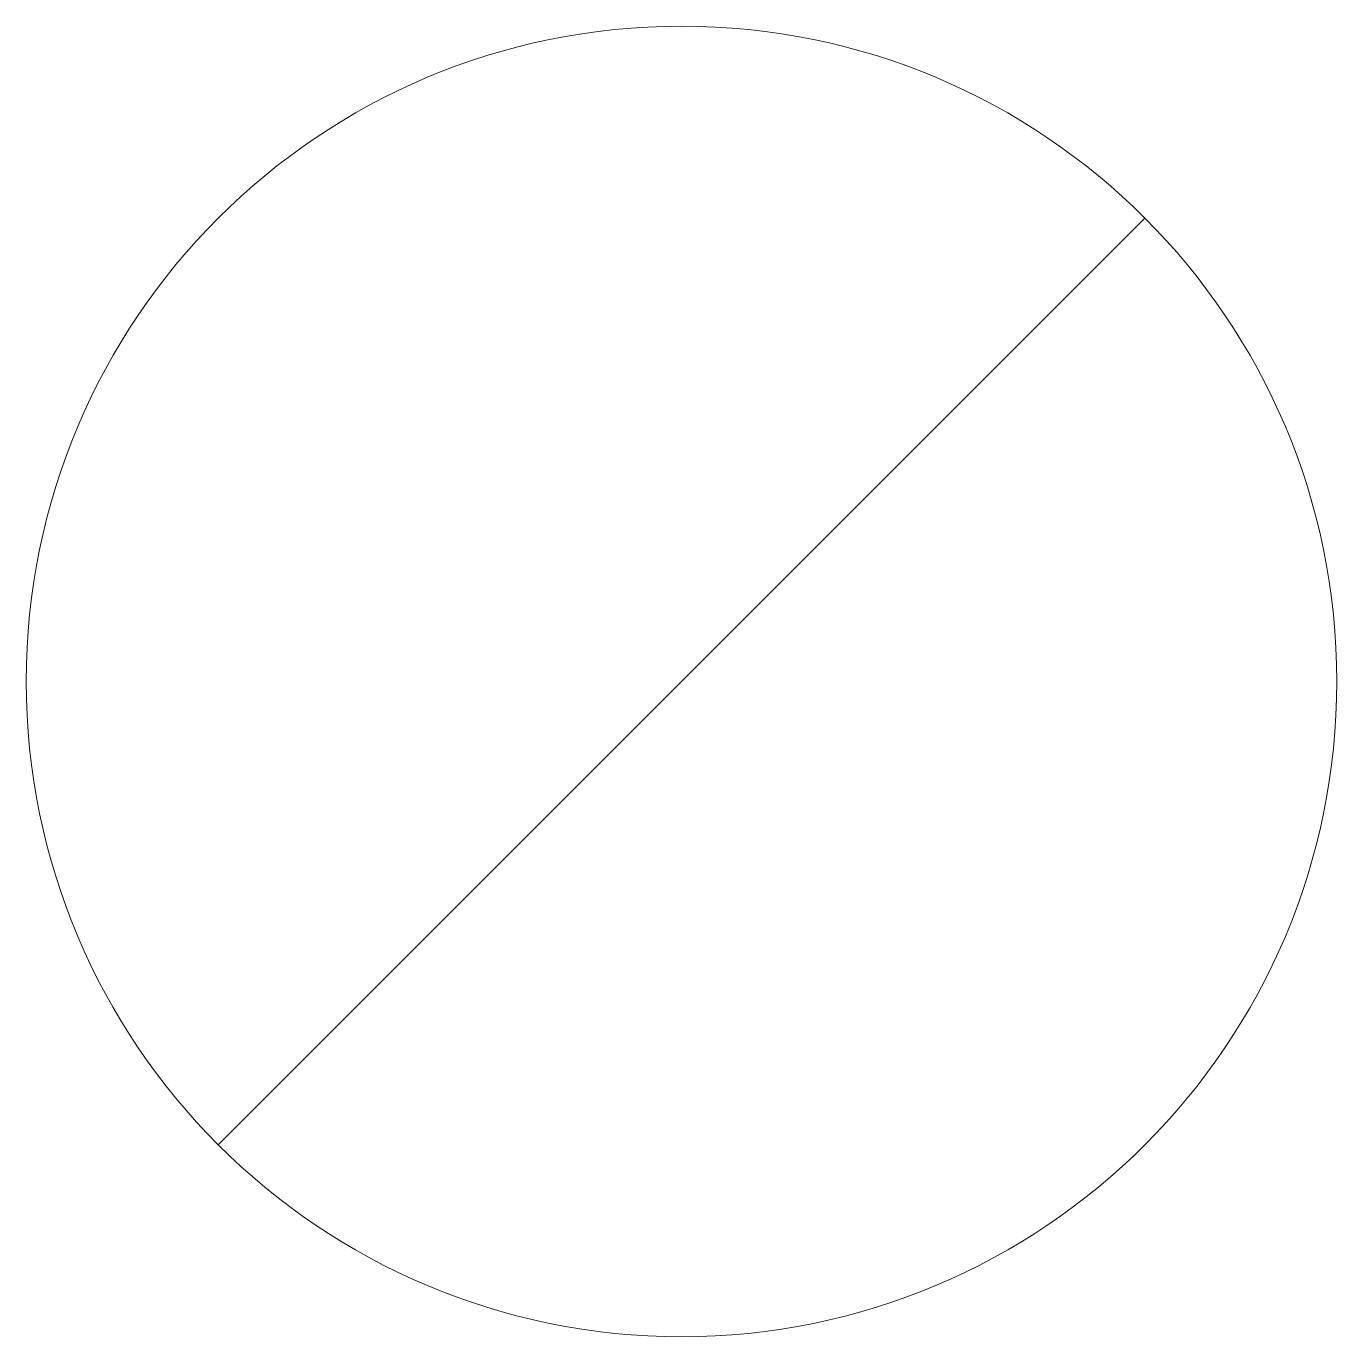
# Model space of a CAD drawing. Header units: metres. Extents: x -31910.42 to -31909.42, y 34542.46 to 34543.46.
import ezdxf

# ---------------------------------------------------------------- set-up
doc = ezdxf.new("R2010")
doc.units = ezdxf.units.M
doc.layers.add('GN_komu_vodi', color=7, linetype='Continuous')

# ---------------------------------------------------------------- blocks, each defined once
blk = doc.blocks.new('322010')
at = {"color": 0, "lineweight": 9}
blk.add_lwpolyline([(-0.7071, -0.7071), (0.7071, 0.7071)], dxfattribs=at)
blk.add_circle((0, 0), 1, dxfattribs=at)

msp = doc.modelspace()

# ---------------------------------------------------------------- block references
at = {"layer": 'GN_komu_vodi', "xscale": 0.5, "yscale": 0.5, "zscale": 0.5}
msp.add_blockref('322010', (-31909.9177, 34542.9647), dxfattribs=at)

doc.saveas('drawing.dxf')
